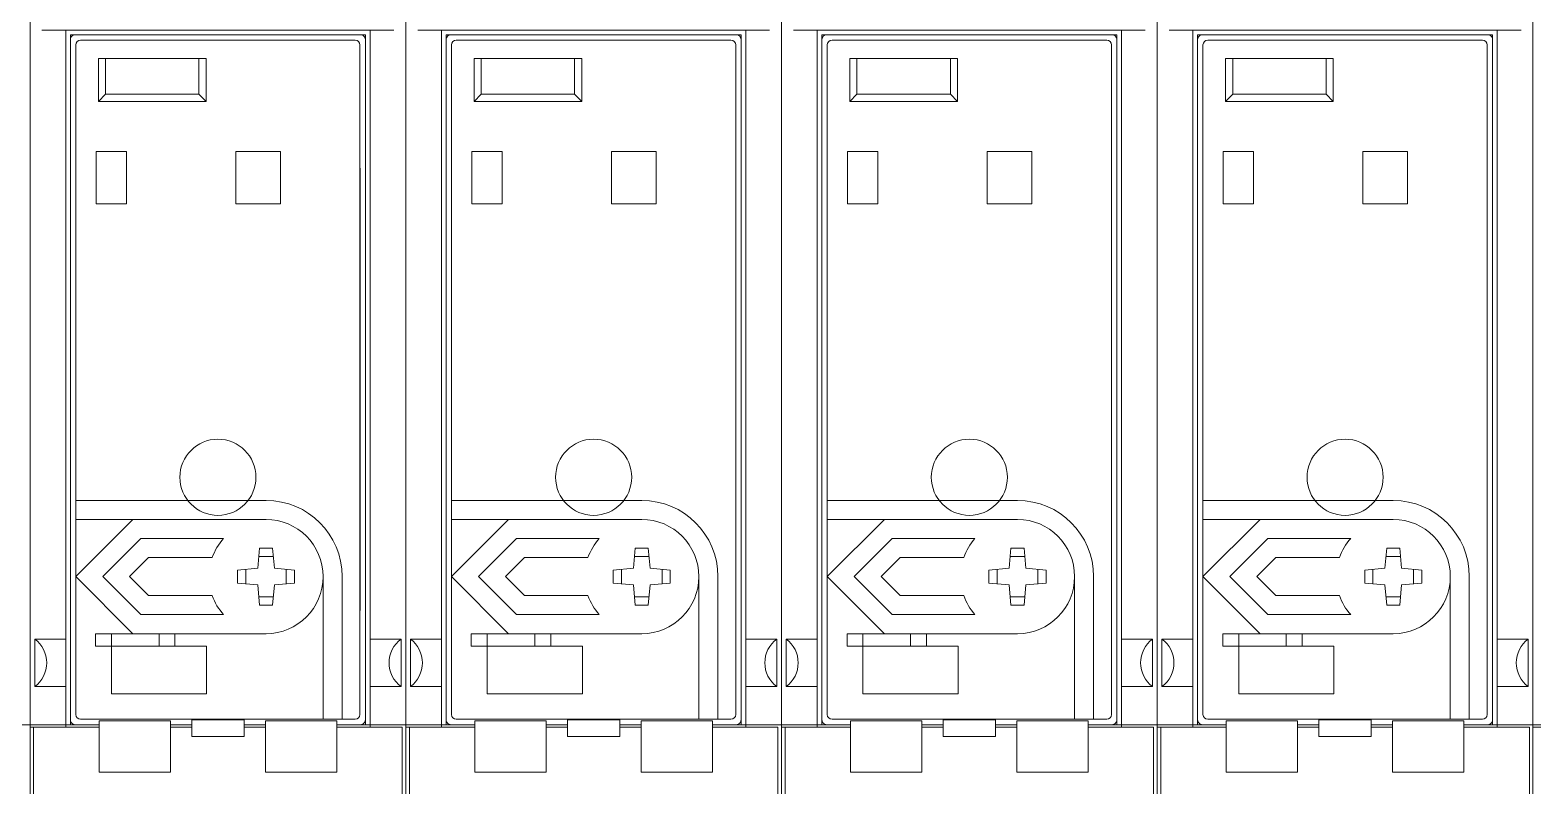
# Model space of a CAD drawing. Header units: millimetres. Extents: x -6000 to 26000, y -6000 to 26000.
# Drawn here: x 106.42 to 115.21, y -4977.31 to -4972.89 of the extents above; entities that cross this region are included whole.
import ezdxf

# ---------------------------------------------------------------- set-up
doc = ezdxf.new("R2010")
doc.units = ezdxf.units.MM
doc.header["$MEASUREMENT"] = 0
doc.linetypes.add('HIDDEN2', pattern=[2.38125, 1.5875, -0.79375])
doc.layers.add('Чертеж и Рисунок_Ном._пера__7', color=7, linetype='Continuous', lineweight=15)

msp = doc.modelspace()

# ---------------------------------------------------------------- linework, layer by layer
at = {"layer": 'Чертеж и Рисунок_Ном._пера__7', "color": 7, "linetype": 'Continuous', "lineweight": 15}
for p, q in [((106.4221, -4968.6409), (106.4221, -4974.7264)), ((106.4221, -4968.6409), (106.4221, -4974.7264)), ((108.6199, -4968.6409), (108.6199, -4974.7264)), ((108.6199, -4968.6409), (108.6199, -4974.7264)), ((110.8177, -4968.6409), (110.8177, -4974.7264)), ((110.8177, -4968.6409), (110.8177, -4974.7264)), ((113.0155, -4968.6409), (113.0155, -4974.7264)), ((113.0155, -4968.6409), (113.0155, -4974.7264)), ((115.2132, -4968.6409), (115.2132, -4974.7264)), ((115.2132, -4968.6409), (115.2132, -4974.7264)), ((108.5504, -4972.8904), (106.4917, -4972.8904)), ((106.6308, -4976.3016), (106.6308, -4972.8904)), ((106.6586, -4972.9461), (106.6586, -4972.9182)), ((106.6586, -4972.9182), (108.3834, -4972.9182)), ((106.6586, -4973.6276), (106.6586, -4972.9461)), ((108.3243, -4972.9495), (106.7177, -4972.9495)), ((108.3556, -4972.9182), (108.3834, -4972.9182)), ((108.3834, -4972.9182), (108.3834, -4972.9461)), ((108.3834, -4972.9182), (108.3834, -4974.0728)), ((108.4113, -4976.966), (108.4113, -4972.8904)), ((110.7481, -4972.8904), (108.6895, -4972.8904)), ((108.8286, -4976.3016), (108.8286, -4972.8904)), ((108.8564, -4972.9461), (108.8564, -4972.9182)), ((108.8564, -4972.9182), (110.5812, -4972.9182)), ((108.8564, -4973.6276), (108.8564, -4972.9461)), ((110.5221, -4972.9495), (108.9155, -4972.9495)), ((110.5534, -4972.9182), (110.5812, -4972.9182)), ((110.5812, -4972.9182), (110.5812, -4972.9461)), ((110.5812, -4972.9182), (110.5812, -4974.0728)), ((110.609, -4976.966), (110.609, -4972.8904)), ((112.9459, -4972.8904), (110.8872, -4972.8904)), ((111.0263, -4976.3016), (111.0263, -4972.8904)), ((111.0541, -4972.9461), (111.0541, -4972.9182)), ((111.0541, -4972.9182), (112.779, -4972.9182)), ((111.0542, -4973.6276), (111.0542, -4972.9461)), ((112.7199, -4972.9495), (111.1133, -4972.9495)), ((112.7512, -4972.9182), (112.779, -4972.9182)), ((112.779, -4972.9182), (112.779, -4972.9461)), ((112.779, -4972.9182), (112.779, -4974.0728)), ((112.8068, -4976.966), (112.8068, -4972.8904)), ((115.1437, -4972.8904), (113.085, -4972.8904)), ((113.2241, -4976.3016), (113.2241, -4972.8904)), ((113.2519, -4972.9461), (113.2519, -4972.9182)), ((113.2519, -4972.9182), (114.9768, -4972.9182)), ((113.2519, -4973.6276), (113.2519, -4972.9461)), ((114.9177, -4972.9495), (113.311, -4972.9495)), ((114.949, -4972.9182), (114.9768, -4972.9182)), ((114.9768, -4972.9182), (114.9768, -4972.9461)), ((114.9768, -4972.9182), (114.9768, -4974.0728)), ((115.0046, -4976.966), (115.0046, -4972.8904)), ((106.6899, -4972.9774), (106.6899, -4975.6411)), ((108.3521, -4976.893), (108.3521, -4972.9774)), ((108.8877, -4972.9774), (108.8877, -4975.6411)), ((110.5499, -4976.893), (110.5499, -4972.9774)), ((111.0854, -4972.9774), (111.0854, -4975.6411)), ((112.7477, -4976.893), (112.7477, -4972.9774)), ((113.2832, -4972.9774), (113.2832, -4975.6411)), ((114.9455, -4976.893), (114.9455, -4972.9774)), ((106.822, -4973.0573), (107.4515, -4973.0573)), ((106.822, -4973.0573), (106.822, -4973.3077)), ((106.8638, -4973.0573), (106.8638, -4973.266)), ((107.4097, -4973.0573), (107.4097, -4973.266)), ((107.4515, -4973.0573), (107.4515, -4973.3077)), ((109.0198, -4973.0573), (109.6492, -4973.0573)), ((109.0198, -4973.0573), (109.0198, -4973.3077)), ((109.0615, -4973.0573), (109.0615, -4973.266)), ((109.6075, -4973.0573), (109.6075, -4973.266)), ((109.6492, -4973.0573), (109.6492, -4973.3077)), ((111.2176, -4973.0573), (111.847, -4973.0573)), ((111.2176, -4973.0573), (111.2176, -4973.3077)), ((111.2593, -4973.0573), (111.2593, -4973.266)), ((111.8053, -4973.0573), (111.8053, -4973.266)), ((111.847, -4973.0573), (111.847, -4973.3077)), ((113.4154, -4973.0573), (114.0448, -4973.0573)), ((113.4154, -4973.0573), (113.4154, -4973.3077)), ((113.4571, -4973.0573), (113.4571, -4973.266)), ((114.0031, -4973.0573), (114.0031, -4973.266)), ((114.0448, -4973.0573), (114.0448, -4973.3077)), ((106.822, -4973.3077), (106.8638, -4973.266)), ((106.822, -4973.3077), (107.4515, -4973.3077)), ((106.8638, -4973.266), (107.4097, -4973.266)), ((107.4515, -4973.3077), (107.4097, -4973.266)), ((109.0198, -4973.3077), (109.0615, -4973.266)), ((109.0198, -4973.3077), (109.6492, -4973.3077)), ((109.0615, -4973.266), (109.6075, -4973.266)), ((109.6492, -4973.3077), (109.6075, -4973.266)), ((111.2176, -4973.3077), (111.2593, -4973.266)), ((111.2176, -4973.3077), (111.847, -4973.3077)), ((111.2593, -4973.266), (111.8053, -4973.266)), ((111.847, -4973.3077), (111.8053, -4973.266)), ((113.4154, -4973.3077), (113.4571, -4973.266)), ((113.4154, -4973.3077), (114.0448, -4973.3077)), ((113.4571, -4973.266), (114.0031, -4973.266)), ((114.0448, -4973.3077), (114.0031, -4973.266)), ((106.6586, -4974.0728), (106.6586, -4973.6276)), ((106.9855, -4973.5998), (106.8081, -4973.5998)), ((106.8081, -4973.5998), (106.8081, -4973.9058)), ((106.9855, -4973.9058), (106.9855, -4973.5998)), ((107.6253, -4973.5998), (107.8862, -4973.5998)), ((107.6253, -4973.5998), (107.6253, -4973.9058)), ((107.8862, -4973.9058), (107.8862, -4973.5998)), ((108.8564, -4974.0728), (108.8564, -4973.6276)), ((109.1833, -4973.5998), (109.0059, -4973.5998)), ((109.0059, -4973.5998), (109.0059, -4973.9058)), ((109.1833, -4973.9058), (109.1833, -4973.5998)), ((109.8231, -4973.5998), (110.0839, -4973.5998)), ((109.8231, -4973.5998), (109.8231, -4973.9058)), ((110.0839, -4973.9058), (110.0839, -4973.5998)), ((111.0542, -4974.0728), (111.0542, -4973.6276)), ((111.381, -4973.5998), (111.2037, -4973.5998)), ((111.2037, -4973.5998), (111.2037, -4973.9058)), ((111.381, -4973.9058), (111.381, -4973.5998)), ((112.0209, -4973.5998), (112.2817, -4973.5998)), ((112.0209, -4973.5998), (112.0209, -4973.9058)), ((112.2817, -4973.9058), (112.2817, -4973.5998)), ((113.2519, -4974.0728), (113.2519, -4973.6276)), ((113.5788, -4973.5998), (113.4015, -4973.5998)), ((113.4015, -4973.5998), (113.4015, -4973.9058)), ((113.5788, -4973.9058), (113.5788, -4973.5998)), ((114.2187, -4973.5998), (114.4795, -4973.5998)), ((114.2187, -4973.5998), (114.2187, -4973.9058)), ((114.4795, -4973.9058), (114.4795, -4973.5998)), ((106.6897, -4973.6972), (106.6897, -4976.2845)), ((108.3524, -4976.2845), (108.3524, -4973.6972)), ((108.8874, -4973.6972), (108.8874, -4976.2845)), ((110.5501, -4976.2845), (110.5501, -4973.6972)), ((111.0852, -4973.6972), (111.0852, -4976.2845)), ((112.7479, -4976.2845), (112.7479, -4973.6972)), ((113.283, -4973.6972), (113.283, -4976.2845)), ((114.9457, -4976.2845), (114.9457, -4973.6972)), ((106.9855, -4973.9058), (106.8081, -4973.9058)), ((107.6253, -4973.9058), (107.8862, -4973.9058)), ((109.1833, -4973.9058), (109.0059, -4973.9058)), ((109.8231, -4973.9058), (110.0839, -4973.9058)), ((111.381, -4973.9058), (111.2037, -4973.9058)), ((112.0209, -4973.9058), (112.2817, -4973.9058)), ((113.5788, -4973.9058), (113.4015, -4973.9058)), ((114.2187, -4973.9058), (114.4795, -4973.9058)), ((106.6586, -4974.7822), (106.6586, -4974.0728)), ((108.3834, -4976.9243), (108.3834, -4974.0728)), ((108.8564, -4974.7822), (108.8564, -4974.0728)), ((110.5812, -4976.9243), (110.5812, -4974.0728)), ((111.0542, -4974.7822), (111.0542, -4974.0728)), ((112.779, -4976.9243), (112.779, -4974.0728)), ((113.2519, -4974.7822), (113.2519, -4974.0728)), ((114.9768, -4976.9243), (114.9768, -4974.0728)), ((106.4221, -4978.371), (106.4221, -4974.7264)), ((106.4221, -4974.7264), (106.4221, -4976.9939)), ((106.6586, -4974.7822), (106.6586, -4976.9521)), ((108.6199, -4978.371), (108.6199, -4974.7264)), ((108.6199, -4974.7264), (108.6199, -4976.9939)), ((108.8564, -4974.7822), (108.8564, -4976.9521)), ((110.8177, -4978.371), (110.8177, -4974.7264)), ((110.8177, -4974.7264), (110.8177, -4976.9939)), ((111.0542, -4974.7822), (111.0542, -4976.9521)), ((113.0155, -4978.371), (113.0155, -4974.7264)), ((113.0155, -4974.7264), (113.0155, -4976.9939)), ((113.2519, -4974.7822), (113.2519, -4976.9521)), ((115.2132, -4978.371), (115.2132, -4974.7264)), ((115.2132, -4974.7264), (115.2132, -4976.9939)), ((106.7177, -4975.6411), (106.6899, -4975.6411)), ((106.6899, -4975.6411), (106.6899, -4975.7524)), ((107.8027, -4975.6411), (106.7177, -4975.6411)), ((108.9155, -4975.6411), (108.8877, -4975.6411)), ((108.8877, -4975.6411), (108.8877, -4975.7524)), ((110.0005, -4975.6411), (108.9155, -4975.6411)), ((111.1133, -4975.6411), (111.0854, -4975.6411)), ((111.0854, -4975.6411), (111.0854, -4975.7524)), ((112.1982, -4975.6411), (111.1133, -4975.6411)), ((113.311, -4975.6411), (113.2832, -4975.6411)), ((113.2832, -4975.6411), (113.2832, -4975.7524)), ((114.396, -4975.6411), (113.311, -4975.6411)), ((106.7177, -4975.7524), (106.6899, -4975.7524)), ((106.6899, -4975.7524), (106.6899, -4976.0862)), ((106.6899, -4976.0862), (107.0237, -4975.7524)), ((106.7177, -4975.7524), (107.8027, -4975.7524)), ((108.9155, -4975.7524), (108.8877, -4975.7524)), ((108.8877, -4975.7524), (108.8877, -4976.0862)), ((108.8877, -4976.0862), (109.2215, -4975.7524)), ((108.9155, -4975.7524), (110.0005, -4975.7524)), ((111.1133, -4975.7524), (111.0854, -4975.7524)), ((111.0854, -4975.7524), (111.0854, -4976.0862)), ((111.0854, -4976.0862), (111.4193, -4975.7524)), ((111.1133, -4975.7524), (112.1982, -4975.7524)), ((113.311, -4975.7524), (113.2832, -4975.7524)), ((113.2832, -4975.7524), (113.2832, -4976.0862)), ((113.2832, -4976.0862), (113.6171, -4975.7524)), ((113.311, -4975.7524), (114.396, -4975.7524)), ((107.0698, -4975.8637), (106.8473, -4976.0862)), ((107.5539, -4975.8637), (107.0698, -4975.8637)), ((107.7644, -4975.9193), (107.7541, -4976.0376)), ((107.8409, -4975.9193), (107.7644, -4975.9193)), ((107.8513, -4976.0376), (107.8409, -4975.9193)), ((109.2676, -4975.8637), (109.045, -4976.0862)), ((109.7516, -4975.8637), (109.2676, -4975.8637)), ((109.9622, -4975.9193), (109.9519, -4976.0376)), ((110.0387, -4975.9193), (109.9622, -4975.9193)), ((110.0491, -4976.0376), (110.0387, -4975.9193)), ((111.4654, -4975.8637), (111.2428, -4976.0862)), ((111.9494, -4975.8637), (111.4654, -4975.8637)), ((112.16, -4975.9193), (112.1496, -4976.0376)), ((112.2365, -4975.9193), (112.16, -4975.9193)), ((112.2469, -4976.0376), (112.2365, -4975.9193)), ((113.6632, -4975.8637), (113.4406, -4976.0862)), ((114.1472, -4975.8637), (113.6632, -4975.8637)), ((114.3578, -4975.9193), (114.3474, -4976.0376)), ((114.4343, -4975.9193), (114.3578, -4975.9193)), ((114.4446, -4976.0376), (114.4343, -4975.9193)), ((107.0046, -4976.0862), (107.1159, -4975.975)), ((107.1159, -4975.975), (107.4879, -4975.975)), ((107.8452, -4975.9678), (107.7602, -4975.9678)), ((109.2024, -4976.0862), (109.3137, -4975.975)), ((109.3137, -4975.975), (109.6857, -4975.975)), ((110.043, -4975.9678), (109.958, -4975.9678)), ((111.4002, -4976.0862), (111.5115, -4975.975)), ((111.5115, -4975.975), (111.8835, -4975.975)), ((112.2407, -4975.9678), (112.1558, -4975.9678)), ((113.598, -4976.0862), (113.7093, -4975.975)), ((113.7093, -4975.975), (114.0813, -4975.975)), ((114.4385, -4975.9678), (114.3535, -4975.9678)), ((106.6899, -4976.0862), (106.6899, -4976.1765)), ((106.6899, -4976.0862), (107.0237, -4976.4201)), ((106.8473, -4976.0862), (107.0698, -4976.3088)), ((107.1159, -4976.1975), (107.0046, -4976.0862)), ((107.7541, -4976.0376), (107.6358, -4976.048)), ((107.6358, -4976.048), (107.6358, -4976.1245)), ((107.6358, -4976.1245), (107.7541, -4976.1348)), ((107.6842, -4976.0437), (107.6842, -4976.1287)), ((107.9696, -4976.048), (107.8513, -4976.0376)), ((107.8513, -4976.1348), (107.9696, -4976.1245)), ((107.9212, -4976.1287), (107.9212, -4976.0437)), ((107.9696, -4976.1245), (107.9696, -4976.048)), ((108.1365, -4976.0862), (108.1365, -4976.893)), ((108.2478, -4976.893), (108.2478, -4976.0862)), ((108.8877, -4976.0862), (108.8877, -4976.1765)), ((108.8877, -4976.0862), (109.2215, -4976.4201)), ((109.045, -4976.0862), (109.2676, -4976.3088)), ((109.3137, -4976.1975), (109.2024, -4976.0862)), ((109.9519, -4976.0376), (109.8335, -4976.048)), ((109.8335, -4976.048), (109.8335, -4976.1245)), ((109.8335, -4976.1245), (109.9519, -4976.1348)), ((109.882, -4976.0437), (109.882, -4976.1287)), ((110.1674, -4976.048), (110.0491, -4976.0376)), ((110.0491, -4976.1348), (110.1674, -4976.1245)), ((110.1189, -4976.1287), (110.1189, -4976.0437)), ((110.1674, -4976.1245), (110.1674, -4976.048)), ((110.3343, -4976.0862), (110.3343, -4976.893)), ((110.4456, -4976.893), (110.4456, -4976.0862)), ((111.0854, -4976.0862), (111.0854, -4976.1765)), ((111.0854, -4976.0862), (111.4193, -4976.4201)), ((111.2428, -4976.0862), (111.4654, -4976.3088)), ((111.5115, -4976.1975), (111.4002, -4976.0862)), ((112.1496, -4976.0376), (112.0313, -4976.048)), ((112.0313, -4976.048), (112.0313, -4976.1245)), ((112.0313, -4976.1245), (112.1496, -4976.1348)), ((112.0798, -4976.0437), (112.0798, -4976.1287)), ((112.3652, -4976.048), (112.2469, -4976.0376)), ((112.2469, -4976.1348), (112.3652, -4976.1245)), ((112.3167, -4976.1287), (112.3167, -4976.0437)), ((112.3652, -4976.1245), (112.3652, -4976.048)), ((112.5321, -4976.0862), (112.5321, -4976.893)), ((112.6434, -4976.893), (112.6434, -4976.0862)), ((113.2832, -4976.0862), (113.2832, -4976.1765)), ((113.2832, -4976.0862), (113.6171, -4976.4201)), ((113.4406, -4976.0862), (113.6632, -4976.3088)), ((113.7093, -4976.1975), (113.598, -4976.0862)), ((114.3474, -4976.0376), (114.2291, -4976.048)), ((114.2291, -4976.048), (114.2291, -4976.1245)), ((114.2291, -4976.1245), (114.3474, -4976.1348)), ((114.2776, -4976.0437), (114.2776, -4976.1287)), ((114.5629, -4976.048), (114.4446, -4976.0376)), ((114.4446, -4976.1348), (114.5629, -4976.1245)), ((114.5145, -4976.1287), (114.5145, -4976.0437)), ((114.5629, -4976.1245), (114.5629, -4976.048)), ((114.7299, -4976.0862), (114.7299, -4976.893)), ((114.8411, -4976.893), (114.8411, -4976.0862)), ((106.6899, -4976.893), (106.6899, -4976.1765)), ((107.4879, -4976.1975), (107.1159, -4976.1975)), ((107.7541, -4976.1348), (107.7644, -4976.2532)), ((107.7602, -4976.2047), (107.8452, -4976.2047)), ((107.8409, -4976.2532), (107.8513, -4976.1348)), ((108.8877, -4976.893), (108.8877, -4976.1765)), ((109.6857, -4976.1975), (109.3137, -4976.1975)), ((109.9519, -4976.1348), (109.9622, -4976.2532)), ((109.958, -4976.2047), (110.043, -4976.2047)), ((110.0387, -4976.2532), (110.0491, -4976.1348)), ((111.0854, -4976.893), (111.0854, -4976.1765)), ((111.8835, -4976.1975), (111.5115, -4976.1975)), ((112.1496, -4976.1348), (112.16, -4976.2532)), ((112.1558, -4976.2047), (112.2407, -4976.2047)), ((112.2365, -4976.2532), (112.2469, -4976.1348)), ((113.2832, -4976.893), (113.2832, -4976.1765)), ((114.0813, -4976.1975), (113.7093, -4976.1975)), ((114.3474, -4976.1348), (114.3578, -4976.2532)), ((114.3535, -4976.2047), (114.4385, -4976.2047)), ((114.4343, -4976.2532), (114.4446, -4976.1348)), ((107.7644, -4976.2532), (107.8409, -4976.2532)), ((109.9622, -4976.2532), (110.0387, -4976.2532)), ((112.16, -4976.2532), (112.2365, -4976.2532)), ((114.3578, -4976.2532), (114.4343, -4976.2532)), ((106.6308, -4976.3016), (106.6308, -4976.966)), ((107.0698, -4976.3088), (107.5539, -4976.3088)), ((108.8286, -4976.3016), (108.8286, -4976.966)), ((109.2676, -4976.3088), (109.7516, -4976.3088)), ((111.0263, -4976.3016), (111.0263, -4976.966)), ((111.4654, -4976.3088), (111.9494, -4976.3088)), ((113.2241, -4976.3016), (113.2241, -4976.966)), ((113.6632, -4976.3088), (114.1472, -4976.3088)), ((106.4499, -4976.7296), (106.4499, -4976.4514)), ((106.4499, -4976.4514), (106.6308, -4976.4514)), ((106.8985, -4976.4201), (106.8054, -4976.4201)), ((106.8054, -4976.4931), (106.8054, -4976.4201)), ((106.8985, -4976.4201), (106.8985, -4976.4931)), ((107.0237, -4976.4201), (106.8985, -4976.4201)), ((107.0237, -4976.4201), (107.8027, -4976.4201)), ((107.1767, -4976.4931), (107.1767, -4976.4201)), ((107.2699, -4976.4931), (107.2699, -4976.4201)), ((108.5921, -4976.4514), (108.4113, -4976.4514)), ((108.4113, -4976.4653), (108.4113, -4976.7435)), ((108.5921, -4976.7296), (108.5921, -4976.4514)), ((108.6477, -4976.7296), (108.6477, -4976.4514)), ((108.6477, -4976.4514), (108.8286, -4976.4514)), ((109.0963, -4976.4201), (109.0031, -4976.4201)), ((109.0031, -4976.4931), (109.0031, -4976.4201)), ((109.0963, -4976.4201), (109.0963, -4976.4931)), ((109.2215, -4976.4201), (109.0963, -4976.4201)), ((109.2215, -4976.4201), (110.0005, -4976.4201)), ((109.3745, -4976.4931), (109.3745, -4976.4201)), ((109.4677, -4976.4931), (109.4677, -4976.4201)), ((110.7899, -4976.4514), (110.609, -4976.4514)), ((110.609, -4976.4653), (110.609, -4976.7435)), ((110.7899, -4976.7296), (110.7899, -4976.4514)), ((110.8455, -4976.7296), (110.8455, -4976.4514)), ((110.8455, -4976.4514), (111.0263, -4976.4514)), ((111.2941, -4976.4201), (111.2009, -4976.4201)), ((111.2009, -4976.4931), (111.2009, -4976.4201)), ((111.2941, -4976.4201), (111.2941, -4976.4931)), ((111.4193, -4976.4201), (111.2941, -4976.4201)), ((111.4193, -4976.4201), (112.1982, -4976.4201)), ((111.5723, -4976.4931), (111.5723, -4976.4201)), ((111.6655, -4976.4931), (111.6655, -4976.4201)), ((112.9876, -4976.4514), (112.8068, -4976.4514)), ((112.8068, -4976.4653), (112.8068, -4976.7435)), ((112.9876, -4976.7296), (112.9876, -4976.4514)), ((113.0433, -4976.7296), (113.0433, -4976.4514)), ((113.0433, -4976.4514), (113.2241, -4976.4514)), ((113.4919, -4976.4201), (113.3987, -4976.4201)), ((113.3987, -4976.4931), (113.3987, -4976.4201)), ((113.4919, -4976.4201), (113.4919, -4976.4931)), ((113.6171, -4976.4201), (113.4919, -4976.4201)), ((113.6171, -4976.4201), (114.396, -4976.4201)), ((113.7701, -4976.4931), (113.7701, -4976.4201)), ((113.8633, -4976.4931), (113.8633, -4976.4201)), ((115.1854, -4976.4514), (115.0046, -4976.4514)), ((115.0046, -4976.4653), (115.0046, -4976.7435)), ((115.1854, -4976.7296), (115.1854, -4976.4514)), ((106.8985, -4976.4931), (106.8054, -4976.4931)), ((106.8985, -4976.4931), (107.1767, -4976.4931)), ((106.8985, -4976.7713), (106.8985, -4976.4931)), ((107.2699, -4976.4931), (107.1767, -4976.4931)), ((107.2699, -4976.4931), (107.3777, -4976.4931)), ((107.3777, -4976.4931), (107.4549, -4976.4931)), ((107.4549, -4976.4931), (107.4549, -4976.7713)), ((109.0963, -4976.4931), (109.0031, -4976.4931)), ((109.0963, -4976.4931), (109.3745, -4976.4931)), ((109.0963, -4976.7713), (109.0963, -4976.4931)), ((109.4677, -4976.4931), (109.3745, -4976.4931)), ((109.4677, -4976.4931), (109.5755, -4976.4931)), ((109.5755, -4976.4931), (109.6527, -4976.4931)), ((109.6527, -4976.4931), (109.6527, -4976.7713)), ((111.2941, -4976.4931), (111.2009, -4976.4931)), ((111.2941, -4976.4931), (111.5723, -4976.4931)), ((111.2941, -4976.7713), (111.2941, -4976.4931)), ((111.6655, -4976.4931), (111.5723, -4976.4931)), ((111.6655, -4976.4931), (111.7732, -4976.4931)), ((111.7732, -4976.4931), (111.8505, -4976.4931)), ((111.8505, -4976.4931), (111.8505, -4976.7713)), ((113.4919, -4976.4931), (113.3987, -4976.4931)), ((113.4919, -4976.4931), (113.7701, -4976.4931)), ((113.4919, -4976.7713), (113.4919, -4976.4931)), ((113.8633, -4976.4931), (113.7701, -4976.4931)), ((113.8633, -4976.4931), (113.971, -4976.4931)), ((113.971, -4976.4931), (114.0483, -4976.4931)), ((114.0483, -4976.4931), (114.0483, -4976.7713)), ((106.4499, -4976.7296), (106.6308, -4976.7296)), ((108.5921, -4976.7296), (108.4113, -4976.7296)), ((108.6477, -4976.7296), (108.8286, -4976.7296)), ((110.7899, -4976.7296), (110.609, -4976.7296)), ((110.8455, -4976.7296), (111.0263, -4976.7296)), ((112.9876, -4976.7296), (112.8068, -4976.7296)), ((113.0433, -4976.7296), (113.2241, -4976.7296)), ((115.1854, -4976.7296), (115.0046, -4976.7296)), ((106.8985, -4976.7713), (107.4522, -4976.7713)), ((107.4522, -4976.7713), (107.4549, -4976.7713)), ((109.0963, -4976.7713), (109.65, -4976.7713)), ((109.65, -4976.7713), (109.6527, -4976.7713)), ((111.2941, -4976.7713), (111.8478, -4976.7713)), ((111.8478, -4976.7713), (111.8505, -4976.7713)), ((113.4919, -4976.7713), (114.0456, -4976.7713)), ((114.0456, -4976.7713), (114.0483, -4976.7713)), ((106.4221, -4976.8548), (106.4221, -4976.9939)), ((108.1365, -4976.893), (108.1365, -4976.9208)), ((108.2478, -4976.893), (108.2478, -4976.9208)), ((108.6199, -4976.8548), (108.6199, -4976.9939)), ((110.3343, -4976.893), (110.3343, -4976.9208)), ((110.4456, -4976.893), (110.4456, -4976.9208)), ((110.8177, -4976.8548), (110.8177, -4976.9939)), ((112.5321, -4976.893), (112.5321, -4976.9208)), ((112.6434, -4976.893), (112.6434, -4976.9208)), ((113.0155, -4976.8548), (113.0155, -4976.9939)), ((114.7299, -4976.893), (114.7299, -4976.9208)), ((114.8411, -4976.893), (114.8411, -4976.9208)), ((115.2132, -4976.8548), (115.2132, -4976.9939)), ((106.4221, -4976.9521), (106.0187, -4976.9521)), ((106.8255, -4976.9521), (106.4221, -4976.9521)), ((106.8255, -4976.966), (106.4221, -4976.966)), ((106.4221, -4976.9939), (106.4221, -4977.133)), ((106.4221, -4976.9939), (106.4221, -4977.133)), ((106.5543, -4976.966), (106.443, -4976.966)), ((106.443, -4977.5224), (106.443, -4976.966)), ((106.8255, -4976.966), (106.5543, -4976.966)), ((106.8255, -4976.9521), (106.6586, -4976.9521)), ((106.7177, -4976.9208), (107.4923, -4976.9208)), ((106.8255, -4976.9291), (106.8255, -4977.2303)), ((107.2428, -4976.9291), (106.8255, -4976.9291)), ((107.2428, -4976.9291), (107.2428, -4977.2303)), ((107.368, -4976.9521), (107.2428, -4976.9521)), ((107.368, -4976.966), (107.2428, -4976.966)), ((107.368, -4976.966), (107.2428, -4976.966)), ((107.368, -4976.9242), (107.368, -4977.0217)), ((107.674, -4976.9242), (107.368, -4976.9242)), ((107.4923, -4976.9208), (108.1365, -4976.9208)), ((107.674, -4976.9242), (107.674, -4977.0217)), ((107.7992, -4976.9521), (107.674, -4976.9521)), ((107.7992, -4976.9521), (107.674, -4976.9521)), ((107.7992, -4976.966), (107.674, -4976.966)), ((107.7992, -4976.966), (107.674, -4976.966)), ((108.2165, -4976.9291), (107.7992, -4976.9291)), ((107.7992, -4976.9291), (107.7992, -4977.2303)), ((108.1365, -4976.9208), (108.2478, -4976.9208)), ((108.2165, -4976.9291), (108.2165, -4977.2303)), ((108.3834, -4976.9521), (108.2165, -4976.9521)), ((108.6199, -4976.9521), (108.2165, -4976.9521)), ((108.599, -4976.966), (108.2165, -4976.966)), ((108.4878, -4976.966), (108.2165, -4976.966)), ((108.2478, -4976.9208), (108.3243, -4976.9208)), ((108.3834, -4976.9243), (108.3834, -4976.9521)), ((108.4878, -4976.966), (108.599, -4976.966)), ((108.599, -4977.5224), (108.599, -4976.966)), ((109.0233, -4976.9521), (108.6199, -4976.9521)), ((109.0233, -4976.966), (108.6199, -4976.966)), ((108.6199, -4976.9939), (108.6199, -4977.133)), ((108.6199, -4976.9939), (108.6199, -4977.133)), ((108.752, -4976.966), (108.6408, -4976.966)), ((108.6408, -4977.5224), (108.6408, -4976.966)), ((109.0233, -4976.966), (108.752, -4976.966)), ((109.0233, -4976.9521), (108.8564, -4976.9521)), ((108.9155, -4976.9208), (109.6901, -4976.9208)), ((109.0233, -4976.9291), (109.0233, -4977.2303)), ((109.4406, -4976.9291), (109.0233, -4976.9291)), ((109.4406, -4976.9291), (109.4406, -4977.2303)), ((109.5658, -4976.9521), (109.4406, -4976.9521)), ((109.5658, -4976.966), (109.4406, -4976.966)), ((109.5658, -4976.966), (109.4406, -4976.966)), ((109.5658, -4976.9242), (109.5658, -4977.0217)), ((109.8718, -4976.9242), (109.5658, -4976.9242)), ((109.6901, -4976.9208), (110.3343, -4976.9208)), ((109.8718, -4976.9242), (109.8718, -4977.0217)), ((109.997, -4976.9521), (109.8718, -4976.9521)), ((109.997, -4976.9521), (109.8718, -4976.9521)), ((109.997, -4976.966), (109.8718, -4976.966)), ((109.997, -4976.966), (109.8718, -4976.966)), ((110.4143, -4976.9291), (109.997, -4976.9291)), ((109.997, -4976.9291), (109.997, -4977.2303)), ((110.3343, -4976.9208), (110.4456, -4976.9208)), ((110.4143, -4976.9291), (110.4143, -4977.2303)), ((110.5812, -4976.9521), (110.4143, -4976.9521)), ((110.8177, -4976.9521), (110.4143, -4976.9521)), ((110.7968, -4976.966), (110.4143, -4976.966)), ((110.6855, -4976.966), (110.4143, -4976.966)), ((110.4456, -4976.9208), (110.5221, -4976.9208)), ((110.5812, -4976.9243), (110.5812, -4976.9521)), ((110.6855, -4976.966), (110.7968, -4976.966)), ((110.7968, -4977.5224), (110.7968, -4976.966)), ((111.2211, -4976.9521), (110.8177, -4976.9521)), ((111.2211, -4976.966), (110.8177, -4976.966)), ((110.8177, -4976.9939), (110.8177, -4977.133)), ((110.8177, -4976.9939), (110.8177, -4977.133)), ((110.9498, -4976.966), (110.8385, -4976.966)), ((110.8385, -4977.5224), (110.8385, -4976.966)), ((111.2211, -4976.966), (110.9498, -4976.966)), ((111.2211, -4976.9521), (111.0542, -4976.9521)), ((111.1133, -4976.9208), (111.8878, -4976.9208)), ((111.2211, -4976.9291), (111.2211, -4977.2303)), ((111.6384, -4976.9291), (111.2211, -4976.9291)), ((111.6384, -4976.9291), (111.6384, -4977.2303)), ((111.7636, -4976.9521), (111.6384, -4976.9521)), ((111.7636, -4976.966), (111.6384, -4976.966)), ((111.7636, -4976.966), (111.6384, -4976.966)), ((111.7636, -4976.9242), (111.7636, -4977.0217)), ((112.0696, -4976.9242), (111.7636, -4976.9242)), ((111.8878, -4976.9208), (112.5321, -4976.9208)), ((112.0696, -4976.9242), (112.0696, -4977.0217)), ((112.1948, -4976.9521), (112.0696, -4976.9521)), ((112.1948, -4976.9521), (112.0696, -4976.9521)), ((112.1948, -4976.966), (112.0696, -4976.966)), ((112.1948, -4976.966), (112.0696, -4976.966)), ((112.6121, -4976.9291), (112.1948, -4976.9291)), ((112.1948, -4976.9291), (112.1948, -4977.2303)), ((112.5321, -4976.9208), (112.6434, -4976.9208)), ((112.6121, -4976.9291), (112.6121, -4977.2303)), ((112.779, -4976.9521), (112.6121, -4976.9521)), ((113.0155, -4976.9521), (112.6121, -4976.9521)), ((112.9946, -4976.966), (112.6121, -4976.966)), ((112.8833, -4976.966), (112.6121, -4976.966)), ((112.6434, -4976.9208), (112.7199, -4976.9208)), ((112.779, -4976.9243), (112.779, -4976.9521)), ((112.8833, -4976.966), (112.9946, -4976.966)), ((112.9946, -4977.5224), (112.9946, -4976.966)), ((113.4189, -4976.9521), (113.0155, -4976.9521)), ((113.4189, -4976.966), (113.0155, -4976.966)), ((113.0155, -4976.9939), (113.0155, -4977.133)), ((113.0155, -4976.9939), (113.0155, -4977.133)), ((113.1476, -4976.966), (113.0363, -4976.966)), ((113.0363, -4977.5224), (113.0363, -4976.966)), ((113.4189, -4976.966), (113.1476, -4976.966)), ((113.4189, -4976.9521), (113.2519, -4976.9521)), ((113.311, -4976.9208), (114.0856, -4976.9208)), ((113.4189, -4976.9291), (113.4189, -4977.2303)), ((113.8362, -4976.9291), (113.4189, -4976.9291)), ((113.8362, -4976.9291), (113.8362, -4977.2303)), ((113.9613, -4976.9521), (113.8362, -4976.9521)), ((113.9613, -4976.966), (113.8362, -4976.966)), ((113.9613, -4976.966), (113.8362, -4976.966)), ((113.9613, -4976.9242), (113.9613, -4977.0217)), ((114.2674, -4976.9242), (113.9613, -4976.9242)), ((114.0856, -4976.9208), (114.7299, -4976.9208)), ((114.2674, -4976.9242), (114.2674, -4977.0217)), ((114.3925, -4976.9521), (114.2674, -4976.9521)), ((114.3926, -4976.9521), (114.2674, -4976.9521)), ((114.3925, -4976.966), (114.2674, -4976.966)), ((114.3925, -4976.966), (114.2674, -4976.966)), ((114.8099, -4976.9291), (114.3925, -4976.9291)), ((114.3925, -4976.9291), (114.3925, -4977.2303)), ((114.7299, -4976.9208), (114.8411, -4976.9208)), ((114.8099, -4976.9291), (114.8099, -4977.2303)), ((114.9768, -4976.9521), (114.8099, -4976.9521)), ((115.2132, -4976.9521), (114.8099, -4976.9521)), ((115.1924, -4976.966), (114.8099, -4976.966)), ((115.0811, -4976.966), (114.8099, -4976.966)), ((114.8411, -4976.9208), (114.9177, -4976.9208)), ((114.9768, -4976.9243), (114.9768, -4976.9521)), ((115.0811, -4976.966), (115.1924, -4976.966)), ((115.1924, -4977.5224), (115.1924, -4976.966)), ((115.6166, -4976.9521), (115.2132, -4976.9521)), ((115.6166, -4976.966), (115.2132, -4976.966)), ((115.2132, -4976.9939), (115.2132, -4977.133)), ((115.2132, -4976.9939), (115.2132, -4977.133)), ((106.4221, -4978.371), (106.4221, -4977.0495)), ((107.674, -4977.0217), (107.368, -4977.0217)), ((108.6199, -4978.371), (108.6199, -4977.0495)), ((109.8718, -4977.0217), (109.5658, -4977.0217)), ((110.8177, -4978.371), (110.8177, -4977.0495)), ((112.0696, -4977.0217), (111.7636, -4977.0217)), ((113.0155, -4978.371), (113.0155, -4977.0495)), ((114.2674, -4977.0217), (113.9613, -4977.0217)), ((115.2132, -4978.371), (115.2132, -4977.0495)), ((107.2428, -4977.2303), (106.8255, -4977.2303)), ((108.2165, -4977.2303), (107.7992, -4977.2303)), ((109.4406, -4977.2303), (109.0233, -4977.2303)), ((110.4143, -4977.2303), (109.997, -4977.2303)), ((111.6384, -4977.2303), (111.2211, -4977.2303)), ((112.6121, -4977.2303), (112.1948, -4977.2303)), ((113.8362, -4977.2303), (113.4189, -4977.2303)), ((114.8099, -4977.2303), (114.3925, -4977.2303))]:
    msp.add_line(p, q, dxfattribs=at)
at = {"layer": 'Чертеж и Рисунок_Ном._пера__7', "color": 7, "linetype": 'HIDDEN2', "lineweight": 15}
for centre in [(107.521, -4975.5055), (109.7188, -4975.5055), (111.9166, -4975.5055), (114.1144, -4975.5055)]:
    msp.add_circle(centre, 0.2226, dxfattribs=at)
at = {"layer": 'Чертеж и Рисунок_Ном._пера__7', "color": 7, "linetype": 'Continuous', "lineweight": 15}
for centre, radius, start, end in [((106.6864, -4972.9461), 0.0278, 89.9991, 180.0009), ((106.7177, -4972.9774), 0.0278, 90, 180), ((108.3243, -4972.9774), 0.0278, 0, 90), ((108.3556, -4972.9461), 0.0278, 359.9991, 90.0009), ((108.8842, -4972.9461), 0.0278, 89.9991, 180.0009), ((108.9155, -4972.9774), 0.0278, 90, 180), ((110.5221, -4972.9774), 0.0278, 0, 90), ((110.5534, -4972.9461), 0.0278, 359.9991, 90.0009), ((111.082, -4972.9461), 0.0278, 89.9991, 180.0009), ((111.1133, -4972.9774), 0.0278, 90, 180), ((112.7199, -4972.9774), 0.0278, 0, 90), ((112.7512, -4972.9461), 0.0278, 359.9991, 90.0009), ((113.2797, -4972.9461), 0.0278, 89.9991, 180.0009), ((113.311, -4972.9774), 0.0278, 90, 180), ((114.9177, -4972.9774), 0.0278, 0, 90), ((114.949, -4972.9461), 0.0278, 359.9991, 90.0009), ((107.8027, -4976.0862), 0.4451, 0, 90), ((110.0005, -4976.0862), 0.4451, 0, 90), ((112.1982, -4976.0862), 0.4451, 0, 90), ((114.396, -4976.0862), 0.4451, 0, 90), ((107.8027, -4976.0862), 0.3338, 0, 90), ((110.0005, -4976.0862), 0.3338, 0, 90), ((112.1982, -4976.0862), 0.3338, 0, 90), ((114.396, -4976.0862), 0.3338, 0, 90), ((107.8027, -4976.0862), 0.3338, 138.18969, 160.52878), ((110.0005, -4976.0862), 0.3338, 138.18969, 160.52878), ((112.1982, -4976.0862), 0.3338, 138.18969, 160.52878), ((114.396, -4976.0862), 0.3338, 138.18969, 160.52878), ((107.8027, -4976.0862), 0.3338, 270, 0), ((110.0005, -4976.0862), 0.3338, 270, 0), ((112.1982, -4976.0862), 0.3338, 270, 0), ((114.396, -4976.0862), 0.3338, 270, 0), ((107.8027, -4976.0862), 0.3338, 199.47122, 221.81031), ((110.0005, -4976.0862), 0.3338, 199.47122, 221.81031), ((112.1982, -4976.0862), 0.3338, 199.47122, 221.81031), ((114.396, -4976.0862), 0.3338, 199.47122, 221.81031), ((106.3456, -4976.5905), 0.1739, 306.8699, 53.1301), ((108.6964, -4976.5905), 0.1739, 126.8699, 233.1301), ((108.5434, -4976.5905), 0.1739, 306.8699, 53.1301), ((110.8942, -4976.5905), 0.1739, 126.8699, 233.1301), ((110.7412, -4976.5905), 0.1739, 306.8699, 53.1301), ((113.092, -4976.5905), 0.1739, 126.8699, 233.1301), ((112.939, -4976.5905), 0.1739, 306.8699, 53.1301), ((115.2897, -4976.5905), 0.1739, 126.8699, 233.1301), ((106.7177, -4976.893), 0.0278, 180, 270), ((108.3243, -4976.893), 0.0278, 270, 0), ((108.9155, -4976.893), 0.0278, 180, 270), ((110.5221, -4976.893), 0.0278, 270, 0), ((111.1133, -4976.893), 0.0278, 180, 270), ((112.7199, -4976.893), 0.0278, 270, 0), ((113.311, -4976.893), 0.0278, 180, 270), ((114.9177, -4976.893), 0.0278, 270, 0), ((106.6864, -4976.9243), 0.0278, 179.9991, 270.0009), ((108.3556, -4976.9243), 0.0278, 269.9991, 0.0009), ((108.8842, -4976.9243), 0.0278, 179.9991, 270.0009), ((110.5534, -4976.9243), 0.0278, 269.9991, 0.0009), ((111.082, -4976.9243), 0.0278, 179.9991, 270.0009), ((112.7512, -4976.9243), 0.0278, 269.9991, 0.0009), ((113.2797, -4976.9243), 0.0278, 179.9991, 270.0009), ((114.949, -4976.9243), 0.0278, 269.9991, 0.0009)]:
    msp.add_arc(centre, radius, start, end, dxfattribs=at)

doc.saveas('drawing.dxf')
